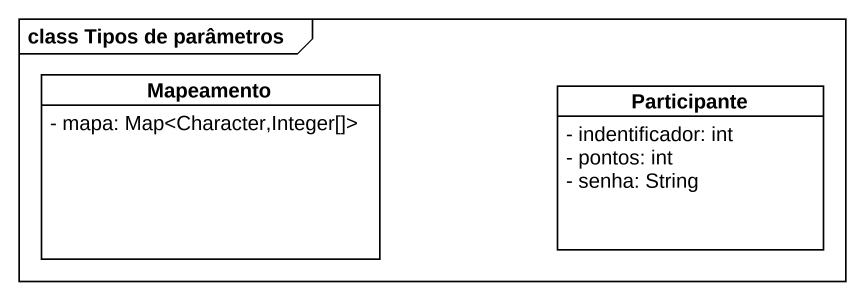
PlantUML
@startuml
mainframe class Tipos de parâmetros
hide circle
hide empty members
skinparam classAttributeIconSize 0
class Mapeamento {
  - mapa: Map<Character,Integer[]>
}
class Participante {
  - indentificador: int
  - pontos: int
  - senha: String
}
@enduml
